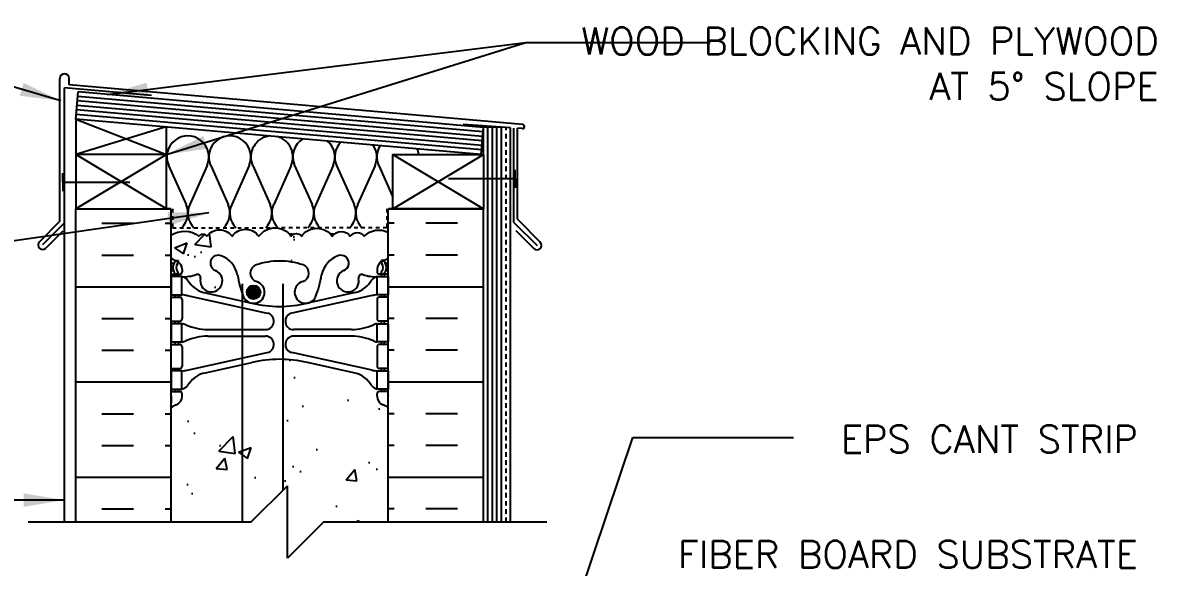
# Model space of a CAD drawing. Header units: inches. Extents: x 100.4 to 149.2, y 191.1 to 268.4.
# Drawn here: x 116.85 to 148.14, y 253.01 to 268.02 of the extents above; entities that cross this region are included whole.
import ezdxf

# ---------------------------------------------------------------- set-up
doc = ezdxf.new("R2010")
doc.units = ezdxf.units.IN
doc.header["$LTSCALE"] = 0.5
doc.header["$MEASUREMENT"] = 0
doc.linetypes.add('DASHED2', pattern=[0.375, 0.25, -0.125])
for name, color, linetype in [('HATCH', 12, 'Continuous'), ('line25', 2, 'Continuous'), ('LINE3', 3, 'Continuous'), ('LINE50', 5, 'Continuous'), ('LINE9', 9, 'Continuous'), ('TEXT', 4, 'Continuous'), ('Web_Edge', 9, 'Continuous')]:
    doc.layers.add(name, color=color, linetype=linetype)
doc.styles.add('DIM', font='romans.shx', dxfattribs={"width": 0.7})
doc.styles.add('ROMANS', font='romans.shx', dxfattribs={"height": 1.125})
doc.dimstyles.new('ext_12', dxfattribs={"dimscale": 12, "dimtxt": 0.09375, "dimasz": 0.09375, "dimexe": 0.09375, "dimexo": 0.0625, "dimgap": 0.0625, "dimtad": 1, "dimdec": 1, "dimzin": 3, "dimdsep": 46, "dimlunit": 4, "dimtxsty": 'DIM', "dimcen": 0.09, "dimdle": 0.09375, "dimclrt": 4, "dimadec": 0, "dimazin": 0, "dimtfac": 1, "dimtdec": 1, "dimtmove": 2, "dimatfit": 3, "dimfxl": 1, "dimfrac": 2, "dimtolj": 1, "dimtzin": 0, "dimarcsym": 0})

msp = doc.modelspace()

# ---------------------------------------------------------------- hatches: boundary and pattern name
at = {"layer": 'HATCH'}
h = msp.add_hatch(dxfattribs=at)
h.set_pattern_fill('INSUL', color=256, scale=7, style=0)
h.set_pattern_definition([(0, (-2805.2172, -151.3829), (0, 2.625), []), (0, (-2805.2172, -150.5079), (0, 2.625), [0.875, -0.875]), (0, (-2805.2172, -149.6329), (0, 2.625), [0.875, -0.875])])
h.paths.add_polyline_path([(118.319, 254.259), (120.944, 254.259), (120.944, 262.891), (118.319, 262.891)])
h = msp.add_hatch(dxfattribs=at)
h.set_pattern_fill('INSUL', color=256, scale=7, style=0)
h.set_pattern_definition([(180, (3053.106, -151.3829), (0, 2.625), []), (180, (3053.106, -150.5079), (0, 2.625), [0.875, -0.875]), (180, (3053.106, -149.6329), (0, 2.625), [0.875, -0.875])])
h.paths.add_polyline_path([(126.944, 254.259), (129.569, 254.259), (129.569, 262.891), (126.944, 262.891)])
h = msp.add_hatch(dxfattribs=at)
h.set_pattern_fill('AR-CONC', color=256, scale=0.5)
h.set_pattern_definition([(50, (0, 0), (3.5863, -0.31376), [0.375, -4.125]), (355, (0, 0), (-0.693757, 3.76096), [0.3, -3.3]), (100.4514, (0.299, -0.026), (2.892544, 3.4472), [0.3187, -3.50571]), (46.1842, (0, 1), (5.33621, -0.827596), [0.5625, -6.1875]), (96.6356, (0.4447, 0.931), (4.67331, 4.87059), [0.47805, -5.25857]), (351.1842, (0, 1), (4.67331, 4.87059), [0.45, -4.95]), (21, (0.5, 0.75), (2.984535, -2.013094), [0.375, -4.125]), (326, (0.5, 0.75), (1.216577, 3.62575), [0.3, -3.3]), (71.4514, (0.7487, 0.5822), (4.20111, 1.612656), [0.3187, -3.50571]), (37.5, (0, 0), (0.060799, 1.664469), [0, -3.26, 0, -3.35, 0, -3.3125]), (7.5, (0, 0), (1.315348, 1.972059), [0, -1.91, 0, -3.185, 0, -1.2625]), (327.5, (-1.115, 0), (2.669112, -0.1127744), [0, -1.25, 0, -3.9, 0, -5.175]), (317.5, (-1.615, 0), (2.91593, 0.500525), [0, -1.625, 0, -2.59, 0, -3.675])])
h.paths.add_polyline_path([(126.944, 216.043, 0.082415), (126.801, 216.122, -0.317837), (126.634, 216.357), (126.634, 216.425, -0.414214), (126.697, 216.487), (126.744, 216.487), (126.744, 216.557), (126.639, 216.557, -0.188973), (126.483, 216.652, 0.196323), (126.034, 216.998), (124.713, 217.289, 0.057795), (123.944, 217.378, 0.057795), (123.176, 217.289), (121.854, 216.998, 0.196323), (121.405, 216.652, -0.188973), (121.249, 216.557), (121.144, 216.557), (121.144, 216.487), (121.192, 216.487, -0.414214), (121.254, 216.425), (121.254, 216.357, -0.317837), (121.088, 216.122, 0.082415), (120.944, 216.043), (120.944, 213.202), (122.944, 213.202), (123.944, 214.202), (123.944, 213.202), (123.944, 212.202), (124.944, 213.202), (126.944, 213.202)])
h.paths.add_polyline_path([(129.569, 220.665), (126.944, 220.665), (126.944, 217.856), (129.569, 218.915)])
h.paths.add_polyline_path([(129.569, 222.915), (126.944, 223.973), (126.944, 221.165), (129.569, 221.165)])
h.paths.add_polyline_path([(126.944, 223.973), (126.944, 224.35, 0.064398), (126.834, 224.416), (126.744, 224.416), (126.744, 224.458, -0.249069), (126.634, 224.665), (126.634, 224.733, -0.414214), (126.697, 224.795), (126.744, 224.795), (126.744, 224.865), (126.639, 224.865, 0.10046), (126.246, 224.808, -0.601435), (126.126, 224.913, 2.182095), (125.716, 224.7, -1), (125.553, 224.291, -0.24438), (125.104, 224.812, 0.053157), (124.938, 225.426, 0.223253), (124.738, 225.591), (124.718, 225.595, 0.955472), (124.58, 225.002, -0.735593), (124.593, 224.544, -0.082755), (123.944, 224.436, -0.082755), (123.296, 224.544, -0.735593), (123.309, 225.002, 0.955472), (123.17, 225.595), (123.151, 225.591, 0.223253), (122.95, 225.426, 0.053157), (122.784, 224.812, -0.24438), (122.336, 224.291, -1), (122.173, 224.7, 2.182095), (121.763, 224.913, -0.601435), (121.643, 224.808, 0.10046), (121.249, 224.865), (121.144, 224.865), (121.144, 224.795), (121.192, 224.795, -0.414214), (121.254, 224.733), (121.254, 224.665, -0.249069), (121.144, 224.458), (121.144, 224.416), (121.054, 224.416, 0.064398), (120.944, 224.35), (120.944, 222.261), (120.944, 220.172, 0.064398), (121.054, 220.106), (121.144, 220.106), (121.144, 220.065, -0.249069), (121.254, 219.857), (121.254, 219.79, -0.414214), (121.192, 219.727), (121.144, 219.727), (121.144, 219.657), (121.249, 219.657, 0.10046), (121.643, 219.715, -0.601435), (121.763, 219.61, 2.182095), (122.173, 219.823, -1), (122.336, 220.231, -0.24438), (122.784, 219.71, 0.053157), (122.95, 219.096, 0.223253), (123.151, 218.931), (123.17, 218.927, 0.955472), (123.309, 219.521, -0.735593), (123.296, 219.979, -0.082755), (123.944, 220.087, -0.082755), (124.593, 219.979, -0.735593), (124.58, 219.521, 0.955472), (124.718, 218.927), (124.738, 218.931, 0.223253), (124.938, 219.096, 0.053157), (125.104, 219.71, -0.24438), (125.553, 220.231, -1), (125.716, 219.823, 2.182095), (126.126, 219.61, -0.601435), (126.246, 219.715, 0.10046), (126.639, 219.657), (126.744, 219.657), (126.744, 219.727), (126.697, 219.727, -0.414214), (126.634, 219.79), (126.634, 219.857, -0.249069), (126.744, 220.065), (126.744, 220.106), (126.834, 220.106, 0.064398), (126.944, 220.172), (126.944, 220.665), (125.33, 220.665), (125.33, 220.386), (125.103, 220.386), (125.103, 220.915), (125.103, 221.444), (125.33, 221.444), (125.33, 221.165), (126.944, 221.165)])
h.paths.add_polyline_path([(126.944, 234.043, 0.082415), (126.801, 234.122, -0.317837), (126.634, 234.357), (126.634, 234.425, -0.414214), (126.697, 234.487), (126.744, 234.487), (126.744, 234.557), (126.639, 234.557, -0.188973), (126.483, 234.652, 0.196323), (126.034, 234.998), (124.713, 235.289, 0.057795), (123.944, 235.378, 0.057795), (123.176, 235.289), (121.854, 234.998, 0.196323), (121.405, 234.652, -0.188973), (121.249, 234.557), (121.144, 234.557), (121.144, 234.487), (121.192, 234.487, -0.414214), (121.254, 234.425), (121.254, 234.357, -0.317837), (121.088, 234.122, 0.082415), (120.944, 234.043), (120.944, 228.48, 0.082415), (121.088, 228.401, -0.317837), (121.254, 228.165), (121.254, 228.098, -0.414214), (121.192, 228.035), (121.144, 228.035), (121.144, 227.965), (121.249, 227.965, -0.188973), (121.405, 227.87, 0.196323), (121.854, 227.524), (123.176, 227.233, 0.057795), (123.944, 227.144, 0.057795), (124.713, 227.233), (126.034, 227.524, 0.196323), (126.483, 227.87, -0.188973), (126.639, 227.965), (126.744, 227.965), (126.744, 228.035), (126.697, 228.035, -0.414214), (126.634, 228.098), (126.634, 228.165, -0.317837), (126.801, 228.401, 0.082415), (126.944, 228.48)])
h.paths.add_polyline_path([(124.913, 240.259), (124.149, 240.259, 0.477564), (123.898, 240.241, 0.520567), (123.584, 240.241, 0.520567), (123.3, 240.241, 0.520567), (122.982, 240.241, 0.520567), (122.75, 240.241, 0.520567), (122.458, 240.241, 0.520567), (121.994, 240.241, 0.520567), (121.758, 240.241, 0.520567), (121.597, 240.241, 0.520567), (121.144, 240.241, 0.459287), (120.944, 240.261), (120.944, 238.172, 0.064398), (121.054, 238.106), (121.144, 238.106), (121.144, 238.065, -0.249069), (121.254, 237.857), (121.254, 237.79, -0.414214), (121.192, 237.727), (121.144, 237.727), (121.144, 237.657), (121.249, 237.657, 0.10046), (121.643, 237.715, -0.601435), (121.763, 237.61, 2.182095), (122.173, 237.823, -1), (122.336, 238.231, -0.24438), (122.784, 237.71, 0.053157), (122.95, 237.096, 0.223253), (123.151, 236.931), (123.17, 236.927, 0.955472), (123.309, 237.521, -0.735593), (123.296, 237.979, -0.082755), (123.944, 238.087, -0.082755), (124.593, 237.979, -0.735593), (124.58, 237.521, 0.955472), (124.718, 236.927), (124.738, 236.931, 0.180208), (124.913, 237.053)])
h.paths.add_polyline_path([(126.944, 238.759), (126.913, 238.759), (126.913, 240.259), (125.413, 240.259), (125.413, 238.157, -0.053125), (125.553, 238.231, -1), (125.716, 237.823, 2.182095), (126.126, 237.61, -0.601435), (126.246, 237.715, 0.10046), (126.639, 237.657), (126.744, 237.657), (126.744, 237.727), (126.697, 237.727, -0.414214), (126.634, 237.79), (126.634, 237.857, -0.249069), (126.744, 238.065), (126.744, 238.106), (126.834, 238.106, 0.064398), (126.944, 238.172)])
h.paths.add_polyline_path([(124.149, 242.259), (124.399, 242.259, -0.414214), (124.649, 242.009), (124.649, 241.009, 0.414214), (124.899, 240.759), (124.963, 240.759), (124.963, 242.259), (126.944, 242.259), (126.944, 242.35, 0.064398), (126.834, 242.416), (126.744, 242.416), (126.744, 242.458, -0.249069), (126.634, 242.665), (126.634, 242.733, -0.414214), (126.697, 242.795), (126.744, 242.795), (126.744, 242.865), (126.639, 242.865, 0.10046), (126.246, 242.808, -0.601435), (126.126, 242.913, 2.182095), (125.716, 242.7, -1), (125.553, 242.291, -0.24438), (125.104, 242.812, 0.053157), (124.938, 243.426, 0.223253), (124.738, 243.591), (124.718, 243.595, 0.955472), (124.58, 243.002, -0.735593), (124.593, 242.544, -0.082755), (123.944, 242.436, -0.082755), (123.296, 242.544, -0.735593), (123.309, 243.002, 0.955472), (123.17, 243.595), (123.151, 243.591, 0.223253), (122.95, 243.426, 0.053157), (122.784, 242.812, -0.24438), (122.336, 242.291, -1), (122.173, 242.7, 2.182095), (121.763, 242.913, -0.601435), (121.643, 242.808, 0.10046), (121.249, 242.865), (121.144, 242.865), (121.144, 242.795), (121.192, 242.795, -0.414214), (121.254, 242.733), (121.254, 242.665, -0.249069), (121.144, 242.458), (121.144, 242.416), (121.054, 242.416, 0.064398), (120.944, 242.35), (120.944, 240.261, -0.459287), (121.144, 240.241, -0.520567), (121.597, 240.241, -0.520567), (121.758, 240.241, -0.520567), (121.994, 240.241, -0.520567), (122.458, 240.241, -0.520567), (122.75, 240.241, -0.520567), (122.982, 240.241, -0.520567), (123.3, 240.241, -0.520567), (123.584, 240.241, -0.520567), (123.898, 240.241, -0.477564), (124.149, 240.259)])
h.paths.add_polyline_path([(126.944, 251.759), (125.163, 251.759), (124.163, 250.759), (124.163, 252.759), (123.163, 251.759), (120.944, 251.759), (120.944, 246.48, 0.082415), (121.088, 246.401, -0.317837), (121.254, 246.165), (121.254, 246.098, -0.414214), (121.192, 246.035), (121.144, 246.035), (121.144, 245.965), (121.249, 245.965, -0.188973), (121.405, 245.87, 0.196323), (121.854, 245.524), (123.176, 245.233, 0.057795), (123.944, 245.144, 0.057795), (124.713, 245.233), (126.034, 245.524, 0.196323), (126.483, 245.87, -0.188973), (126.639, 245.965), (126.744, 245.965), (126.744, 246.035), (126.697, 246.035, -0.414214), (126.634, 246.098), (126.634, 246.165, -0.317837), (126.801, 246.401, 0.082415), (126.944, 246.48)])
h.paths.add_polyline_path([(126.944, 257.408, 0.082415), (126.801, 257.487, -0.317837), (126.634, 257.723), (126.634, 257.79, -0.414214), (126.697, 257.853), (126.744, 257.853), (126.744, 257.923), (126.639, 257.923, -0.188973), (126.483, 258.018, 0.196323), (126.034, 258.364), (124.713, 258.654, 0.057795), (123.944, 258.744, 0.057795), (123.176, 258.654), (121.854, 258.364, 0.196323), (121.405, 258.018, -0.188973), (121.249, 257.923), (121.144, 257.923), (121.144, 257.853), (121.192, 257.853, -0.414214), (121.254, 257.79), (121.254, 257.723, -0.317837), (121.088, 257.487, 0.082415), (120.944, 257.408), (120.944, 254.259), (123.163, 254.259), (124.163, 255.259), (124.163, 253.259), (125.163, 254.259), (126.944, 254.259)])
h.paths.add_polyline_path([(126.944, 262.242, 0.336749), (126.282, 262.137, 0.520567), (125.896, 262.137, 0.520567), (125.396, 262.137, 0.520567), (124.549, 262.137, 0.520567), (124.267, 262.137, 0.520567), (123.372, 262.137, 0.520567), (122.633, 262.137, 0.520567), (121.94, 262.137, 0.520567), (121.719, 262.137, 0.321585), (120.944, 262.162), (120.944, 261.538, 0.064398), (121.054, 261.472), (121.144, 261.472), (121.144, 261.43, -0.249069), (121.254, 261.223), (121.254, 261.155, -0.414214), (121.192, 261.093), (121.144, 261.093), (121.144, 261.023), (121.249, 261.023, 0.10046), (121.643, 261.08, -0.601435), (121.763, 260.975, 2.182095), (122.173, 261.188, -1), (122.336, 261.597, -0.24438), (122.784, 261.076, 0.053157), (122.95, 260.462, 0.223253), (123.151, 260.297), (123.17, 260.293, 0.955472), (123.309, 260.886, -0.735593), (123.296, 261.344, -0.082755), (123.944, 261.452, -0.082755), (124.593, 261.344, -0.735593), (124.58, 260.886, 0.955472), (124.718, 260.293), (124.738, 260.297, 0.223253), (124.938, 260.462, 0.053157), (125.104, 261.076, -0.24438), (125.553, 261.597, -1), (125.716, 261.188, 2.182095), (126.126, 260.975, -0.601435), (126.246, 261.08, 0.10046), (126.639, 261.023), (126.744, 261.023), (126.744, 261.093), (126.697, 261.093, -0.414214), (126.634, 261.155), (126.634, 261.223, -0.249069), (126.744, 261.43), (126.744, 261.472), (126.834, 261.472, 0.064398), (126.944, 261.538)])
at = {"layer": 'LINE3'}
h = msp.add_hatch(color=256, dxfattribs=at)
h.paths.add_polyline_path([(123.41, 260.627, 0.831395), (123.042, 260.627)])
h.paths.add_polyline_path([(123.413, 260.592, 0.045935), (123.41, 260.627), (123.042, 260.627, 0.045935), (123.038, 260.592, 1)])

# ---------------------------------------------------------------- linework, layer by layer
at = {"layer": 'HATCH'}
for p, q in [((117.882, 262.553), (117.882, 266.49)), ((118.132, 266.314), (118.132, 266.49)), ((130.651, 265.219), (118.132, 266.314)), ((118.007, 262.502), (118.007, 266.231)), ((120.411, 266.021), (118.007, 266.231)), ((129.558, 265.013), (118.374, 265.992)), ((129.536, 264.764), (118.352, 265.743)), ((129.547, 264.889), (118.363, 265.867)), ((118.319, 265.369), (120.819, 264.391)), ((129.515, 264.515), (118.33, 265.494)), ((129.525, 264.64), (118.341, 265.618)), ((120.809, 265.151), (118.319, 264.391)), ((130.319, 265.125), (129.012, 265.216)), ((129.694, 254.259), (129.694, 265.142)), ((129.819, 254.259), (129.819, 265.142)), ((129.944, 254.259), (129.944, 265.142)), ((130.319, 254.259), (130.319, 265.125)), ((130.413, 262.52), (130.413, 265.117)), ((130.507, 262.603), (130.507, 265.114)), ((130.644, 265.106), (130.507, 265.114)), ((120.819, 262.891), (118.319, 264.391)), ((120.819, 264.391), (118.319, 262.891)), ((127.069, 262.891), (129.569, 264.391)), ((127.069, 264.391), (129.569, 262.891)), ((120.882, 264.087), (121.362, 263.014)), ((121.941, 264.088), (121.462, 263.014)), ((122.042, 264.087), (122.521, 263.014)), ((123.1, 264.088), (122.622, 263.014)), ((123.201, 264.087), (123.68, 263.014)), ((124.26, 264.088), (123.781, 263.014)), ((124.36, 264.087), (124.839, 263.014)), ((125.419, 264.088), (124.94, 263.014)), ((125.519, 264.087), (125.999, 263.014)), ((126.578, 264.088), (126.099, 263.014)), ((126.679, 264.087), (127.069, 263.213)), ((117.882, 262.553), (117.313, 261.985)), ((130.507, 262.603), (131.138, 261.972)), ((118.007, 262.502), (117.402, 261.896)), ((117.957, 262.275), (117.49, 261.808)), ((130.413, 262.52), (131.05, 261.883)), ((130.463, 262.293), (130.961, 261.795))]:
    msp.add_line(p, q, dxfattribs=at)
at = {"layer": 'HATCH', "color": 6, "linetype": 'DASHED2', "ltscale": 0.5}
for points in [[(119.632, 262.891), (120.988, 262.891), (120.988, 262.37), (123.944, 262.37)], [(128.257, 262.891), (126.9, 262.891), (126.9, 262.37), (123.944, 262.37)]]:
    msp.add_lwpolyline(points, dxfattribs=at)
at = {"layer": 'HATCH'}
msp.add_lwpolyline([(120.944, 262.162, -0.321585), (121.719, 262.137, -0.520567), (121.94, 262.137, -0.520567), (122.633, 262.137, -0.520567), (123.372, 262.137, -0.520567), (124.267, 262.137, -0.520567), (124.549, 262.137, -0.520567), (125.396, 262.137, -0.520567), (125.896, 262.137, -0.520567), (126.282, 262.137, -0.336749), (126.944, 262.242)], format="xyb", dxfattribs=at)
for centre, radius, start, end in [((118.007, 266.49), 0.125, 0, 180), ((130.647, 265.162), 0.0568, 266.6389, 86.6389), ((121.412, 264.324), 0.58, 335.9664, 204.0694), ((122.571, 264.324), 0.58, 335.9664, 204.0694), ((123.73, 264.324), 0.58, 95.5654, 204.0694), ((123.73, 264.324), 0.58, 335.9664, 74.4346), ((124.889, 264.324), 0.58, 121.0207, 204.0694), ((124.889, 264.324), 0.58, 335.9664, 48.9793), ((126.049, 264.324), 0.58, 135.6124, 204.0694), ((126.049, 264.324), 0.58, 335.9664, 34.3876), ((127.208, 264.324), 0.58, 147.5967, 204.0694), ((127.208, 264.324), 0.58, 6.6407, 22.4033), ((120.832, 262.778), 0.58, 315.3149, 24.0694), ((121.992, 262.778), 0.58, 155.9664, 224.6851), ((121.991, 262.778), 0.58, 315.3149, 24.0694), ((123.151, 262.778), 0.58, 155.9664, 224.6851), ((123.151, 262.778), 0.58, 315.3149, 24.0694), ((124.31, 262.778), 0.58, 155.9664, 224.6851), ((124.31, 262.778), 0.58, 315.3149, 24.0694), ((125.47, 262.778), 0.58, 155.9664, 224.6851), ((125.469, 262.778), 0.58, 315.3149, 24.0694), ((126.629, 262.778), 0.58, 155.9664, 224.6851), ((126.629, 262.778), 0.58, 297.6798, 302.977), ((117.402, 261.896), 0.125, 135, 315), ((121.991, 262.778), 0.58, 270, 270.0458), ((121.992, 262.778), 0.58, 269.9771, 270), ((124.31, 262.778), 0.58, 259.8878, 270), ((124.31, 262.778), 0.58, 270, 273.6965), ((125.47, 262.778), 0.58, 255.8368, 268.3302), ((131.05, 261.883), 0.125, 225, 45)]:
    msp.add_arc(centre, radius, start, end, dxfattribs=at)
at = {"layer": 'line25'}
for p, q in [((118.319, 265.369), (118.385, 266.116)), ((129.569, 265.138), (118.385, 266.116)), ((118.319, 265.369), (118.319, 262.891)), ((129.504, 264.391), (118.319, 265.369)), ((120.819, 262.891), (120.819, 265.151)), ((129.504, 264.391), (129.569, 265.138)), ((129.569, 264.391), (129.569, 265.142)), ((130.069, 265.142), (129.569, 265.142)), ((130.069, 254.259), (130.069, 265.142)), ((120.819, 264.391), (118.319, 264.391)), ((118.319, 262.891), (120.819, 262.891)), ((120.944, 262.891), (120.819, 262.891)), ((120.944, 262.891), (120.944, 254.259)), ((126.944, 254.259), (126.944, 262.891)), ((126.944, 262.891), (127.069, 262.891))]:
    msp.add_line(p, q, dxfattribs=at)
msp.add_lwpolyline([(129.569, 264.391), (129.569, 262.891), (127.069, 262.891), (127.069, 264.391)], close=True, dxfattribs=at)
at = {"layer": 'LINE3'}
for p, q in [((122.921, 254.259), (122.921, 260.822)), ((124.044, 255.14), (124.044, 260.822))]:
    msp.add_line(p, q, dxfattribs=at)
msp.add_circle((123.226, 260.592), 0.188, dxfattribs=at)
at = {"layer": 'LINE50', "color": 9, "linetype": 'DASHED2'}
msp.add_line((130.194, 254.259), (130.194, 265.133), dxfattribs=at)
at = {"layer": 'LINE50'}
for p, q in [((118.319, 254.259), (118.319, 262.891)), ((118.319, 262.891), (120.944, 262.891)), ((126.944, 262.891), (129.569, 262.891)), ((129.569, 254.259), (129.569, 262.891))]:
    msp.add_line(p, q, dxfattribs=at)
at = {"layer": 'LINE9'}
for p, q in [((117.962, 263.627), (117.962, 263.877)), ((130.447, 263.72), (130.447, 263.97)), ((117.962, 263.627), (119.808, 263.627)), ((117.962, 263.627), (117.962, 263.377)), ((130.447, 263.72), (128.602, 263.72)), ((130.447, 263.72), (130.447, 263.47)), ((118.007, 254.259), (118.007, 262.502)), ((123.163, 254.259), (124.163, 255.259)), ((124.163, 253.259), (124.163, 255.259)), ((117.007, 254.259), (123.163, 254.259)), ((125.163, 254.259), (124.163, 253.259)), ((125.163, 254.259), (131.319, 254.259))]:
    msp.add_line(p, q, dxfattribs=at)
at = {"layer": 'Web_Edge'}
for p, q in [((121.054, 261.472), (121.144, 261.472)), ((121.144, 261.472), (121.144, 261.43)), ((126.834, 261.472), (126.744, 261.472)), ((126.744, 261.472), (126.744, 261.43)), ((120.944, 261.193), (120.986, 261.193)), ((120.944, 261.093), (121.192, 261.093)), ((121.054, 261.093), (121.054, 261.023)), ((121.144, 261.093), (121.144, 261.023)), ((121.254, 261.223), (121.254, 261.155)), ((126.634, 261.223), (126.634, 261.155)), ((126.944, 261.093), (126.697, 261.093)), ((126.744, 261.093), (126.744, 261.023)), ((126.834, 261.093), (126.834, 261.023)), ((126.944, 261.193), (126.902, 261.193)), ((120.944, 260.453), (121.192, 260.453)), ((121.054, 260.523), (121.054, 260.453)), ((121.144, 260.523), (121.144, 260.453)), ((121.254, 260.39), (121.254, 259.855)), ((121.393, 260.499), (123.605, 260.017)), ((121.854, 260.582), (123.176, 260.291)), ((126.495, 260.499), (124.284, 260.017)), ((126.034, 260.582), (124.713, 260.291)), ((126.634, 260.39), (126.634, 259.855)), ((126.944, 260.453), (126.697, 260.453)), ((126.744, 260.523), (126.744, 260.453)), ((126.834, 260.523), (126.834, 260.453)), ((120.944, 259.793), (121.192, 259.793)), ((121.054, 259.793), (121.054, 259.723)), ((121.144, 259.793), (121.144, 259.723)), ((126.944, 259.793), (126.697, 259.793)), ((126.744, 259.793), (126.744, 259.723)), ((126.834, 259.793), (126.834, 259.723)), ((121.959, 259.563), (123.555, 259.563)), ((125.93, 259.563), (124.333, 259.563)), ((120.944, 259.153), (121.192, 259.153)), ((121.054, 259.223), (121.054, 259.153)), ((121.144, 259.223), (121.144, 259.153)), ((121.959, 259.383), (123.555, 259.383)), ((125.93, 259.383), (124.333, 259.383)), ((126.944, 259.153), (126.697, 259.153)), ((126.744, 259.223), (126.744, 259.153)), ((126.834, 259.223), (126.834, 259.153)), ((121.254, 259.09), (121.254, 258.555)), ((121.393, 258.447), (123.605, 258.928)), ((126.495, 258.447), (124.284, 258.928)), ((126.634, 259.09), (126.634, 258.555)), ((120.944, 258.493), (121.192, 258.493)), ((121.054, 258.493), (121.054, 258.423)), ((121.144, 258.493), (121.144, 258.423)), ((121.854, 258.364), (123.176, 258.654)), ((126.034, 258.364), (124.713, 258.654)), ((126.944, 258.493), (126.697, 258.493)), ((126.744, 258.493), (126.744, 258.423)), ((126.834, 258.493), (126.834, 258.423)), ((120.944, 257.853), (121.192, 257.853)), ((121.054, 257.923), (121.054, 257.853)), ((121.144, 257.923), (121.144, 257.853)), ((126.944, 257.853), (126.697, 257.853)), ((126.744, 257.923), (126.744, 257.853)), ((126.834, 257.923), (126.834, 257.853)), ((120.954, 257.733), (120.954, 257.547)), ((121.254, 257.723), (121.254, 257.79)), ((126.634, 257.723), (126.634, 257.79)), ((126.934, 257.733), (126.934, 257.547))]:
    msp.add_line(p, q, dxfattribs=at)
for points in [[(120.949, 260.523), (121.249, 260.523), (121.249, 261.023), (120.949, 261.023)], [(126.939, 260.523), (126.639, 260.523), (126.639, 261.023), (126.939, 261.023)], [(120.949, 259.223), (121.249, 259.223), (121.249, 259.723), (120.949, 259.723)], [(126.939, 259.223), (126.639, 259.223), (126.639, 259.723), (126.939, 259.723)], [(120.949, 257.923), (121.249, 257.923), (121.249, 258.423), (120.949, 258.423)], [(126.939, 257.923), (126.639, 257.923), (126.639, 258.423), (126.939, 258.423)]]:
    msp.add_lwpolyline(points, close=True, dxfattribs=at)
for centre, radius, start, end in [((122.254, 261.392), 0.22, 68.1963, 248.1963), ((125.634, 261.392), 0.22, 291.8037, 111.8037), ((121.254, 261.93), 0.5, 231.6833, 250.5288), ((121.254, 261.93), 0.6, 238.8907, 245.0748), ((121.248, 261.277), 0.25, 140.1145, 222.4609), ((120.993, 261.368), 0.02, 340.7916, 65.0748), ((121.09, 261.408), 0.045, 319.1879, 141.448), ((121.004, 261.223), 0.25, 0, 70.5288), ((121.248, 261.277), 0.16, 140.0001, 222.4609), ((122.059, 260.905), 0.745, 13.2652, 68.1963), ((123.374, 261.117), 0.24, 108.923, 254.2747), ((123.944, 259.452), 2, 90, 108.923), ((123.944, 259.452), 2, 71.077, 90), ((124.515, 261.117), 0.24, 285.7253, 71.077), ((125.829, 260.905), 0.745, 111.8037, 166.7348), ((126.884, 261.223), 0.25, 109.4712, 180), ((126.798, 261.408), 0.045, 38.552, 220.8121), ((126.641, 261.277), 0.16, 317.5391, 39.9999), ((126.634, 261.93), 0.5, 289.4712, 308.3167), ((126.641, 261.277), 0.25, 317.5391, 39.8855), ((126.896, 261.368), 0.02, 114.9252, 199.2084), ((126.634, 261.93), 0.6, 294.9252, 301.1093), ((120.986, 261.213), 0.02, 270, 14.1541), ((121.097, 261.139), 0.045, 222.4609, 42.4609), ((121.192, 261.155), 0.0625, 270, 0), ((121.305, 262.021), 1, 266.7879, 289.9067), ((121.206, 260.777), 0.25, 37.2777, 80.0823), ((121.675, 260.996), 0.09, 346.6795, 108.8651), ((122.059, 260.905), 0.305, 166.6795, 68.1963), ((125.747, 261.546), 3, 189.0273, 201.1984), ((122.141, 261.546), 3, 338.8016, 350.9727), ((125.829, 260.905), 0.305, 111.8037, 13.3205), ((126.214, 260.996), 0.09, 71.1349, 193.3205), ((126.583, 262.021), 1, 250.0933, 273.2121), ((126.682, 260.777), 0.25, 99.9177, 142.7223), ((126.697, 261.155), 0.0625, 180, 270), ((126.792, 261.139), 0.045, 137.5391, 317.5391), ((126.902, 261.213), 0.02, 165.8459, 270), ((122.054, 261.305), 0.75, 210.155, 254.5838), ((123.226, 260.592), 0.305, 205.3782, 74.2747), ((124.663, 260.592), 0.305, 105.7253, 334.6218), ((125.835, 261.305), 0.75, 285.4162, 329.845), ((121.192, 260.39), 0.0625, 0, 90), ((121.159, 259.527), 1, 76.4291, 84.7991), ((126.73, 259.527), 1, 95.2009, 103.5709), ((126.697, 260.39), 0.0625, 90, 180), ((123.944, 263.558), 3.356, 256.7692, 270), ((123.944, 263.558), 3.356, 270, 283.2308), ((121.192, 259.855), 0.0625, 270, 0), ((123.555, 259.793), 0.23, 270, 77.6055), ((124.333, 259.793), 0.23, 102.3945, 270), ((126.697, 259.855), 0.0625, 180, 270), ((121.245, 259.504), 0.219, 60.4937, 88.92), ((121.989, 261.163), 1.6, 246.5673, 268.9203), ((125.899, 261.163), 1.6, 271.0797, 293.4327), ((126.643, 259.504), 0.219, 91.08, 119.5063), ((121.192, 259.09), 0.0625, 0, 90), ((121.245, 259.442), 0.219, 271.08, 299.5063), ((121.245, 259.442), 0.219, 271.08, 299.5063), ((121.989, 257.783), 1.6, 91.0797, 113.4327), ((121.989, 257.783), 1.6, 91.0797, 113.4327), ((123.555, 259.153), 0.23, 282.3945, 90), ((124.333, 259.153), 0.23, 90, 257.6055), ((125.899, 257.783), 1.6, 66.5673, 88.9203), ((125.899, 257.783), 1.6, 66.5673, 88.9203), ((126.643, 259.442), 0.219, 240.4937, 268.92), ((126.643, 259.442), 0.219, 240.4937, 268.92), ((126.697, 259.09), 0.0625, 90, 180), ((121.192, 258.555), 0.0625, 270, 0), ((123.944, 255.387), 3.356, 90, 103.2308), ((123.944, 255.387), 3.356, 76.7692, 90), ((126.697, 258.555), 0.0625, 180, 270), ((121.159, 259.419), 1, 275.2009, 283.5709), ((122.054, 257.641), 0.75, 105.4162, 149.845), ((125.835, 257.641), 0.75, 30.155, 74.5838), ((126.73, 259.419), 1, 256.4291, 264.7991), ((121.192, 257.79), 0.0625, 360, 90), ((121.206, 258.169), 0.25, 279.9177, 322.7223), ((126.682, 258.169), 0.25, 217.2777, 260.0823), ((126.697, 257.79), 0.0625, 90, 180), ((120.934, 257.733), 0.02, 0, 60.012), ((120.934, 257.547), 0.02, 301.073, 0), ((121.004, 257.723), 0.25, 289.4712, 360), ((126.884, 257.723), 0.25, 180, 250.5288), ((126.954, 257.733), 0.02, 119.988, 180), ((126.954, 257.547), 0.02, 180, 238.927), ((121.254, 257.016), 0.6, 121.073, 121.1093), ((121.254, 257.016), 0.5, 109.4712, 128.3167), ((126.634, 257.016), 0.5, 51.6833, 70.5288), ((126.634, 257.016), 0.6, 58.8907, 58.927)]:
    msp.add_arc(centre, radius, start, end, dxfattribs=at)

# ---------------------------------------------------------------- texts
at = {"layer": 'TEXT', "char_height": 0.75, "attachment_point": 3, "style": 'ROMANS'}
for s, insert, width in [('\\A1;WOOD BLOCKING AND PLYWOOD \\PAT 5%%D SLOPE', (148.209, 267.894), 17.3954), ('\\A1;EPS CANT STRIP', (147.634, 256.916), 9.59335), ('\\A1;FIBER BOARD SUBSTRATE\\Pw/ ROOF MEMBRANE \\PON 3 {\\H0.7x;\\S1/2;}" (89mm) RIGID \\PINSULATION', (147.634, 253.74), 26.1134)]:
    msp.add_mtext(s, dxfattribs=dict(at, insert=insert, width=width))

# ---------------------------------------------------------------- leaders
at = {"layer": 'TEXT'}
for points, override in [([(117.906, 265.872), (110.503, 268.025), (107.943, 268.025)], {"dimgap": 0.0625, "dimtad": 0}), ([(119.182, 266.047), (130.739, 267.483), (135.827, 267.483)], {"dimgap": 0.0625, "dimtad": 0}), ([(120.819, 264.391), (130.739, 267.483)], {"dimgap": 0.0625, "dimtad": 0}), ([(121.991, 262.778), (113.619, 261.577), (111.5, 261.577)], {"dimtad": 0}), ([(131.178, 249.112), (133.691, 256.591), (138.127, 256.591)], {"dimgap": 0.0625, "dimtad": 0})]:
    msp.add_leader(points, dimstyle='ext_12', override=override, dxfattribs=at)
at = {"layer": 'TEXT', "color": 4}
msp.add_leader([(118.007, 254.861), (112.118, 254.861)], dimstyle='ext_12', override={"dimgap": 0.0625, "dimtad": 0}, dxfattribs=at)

doc.saveas('drawing.dxf')
